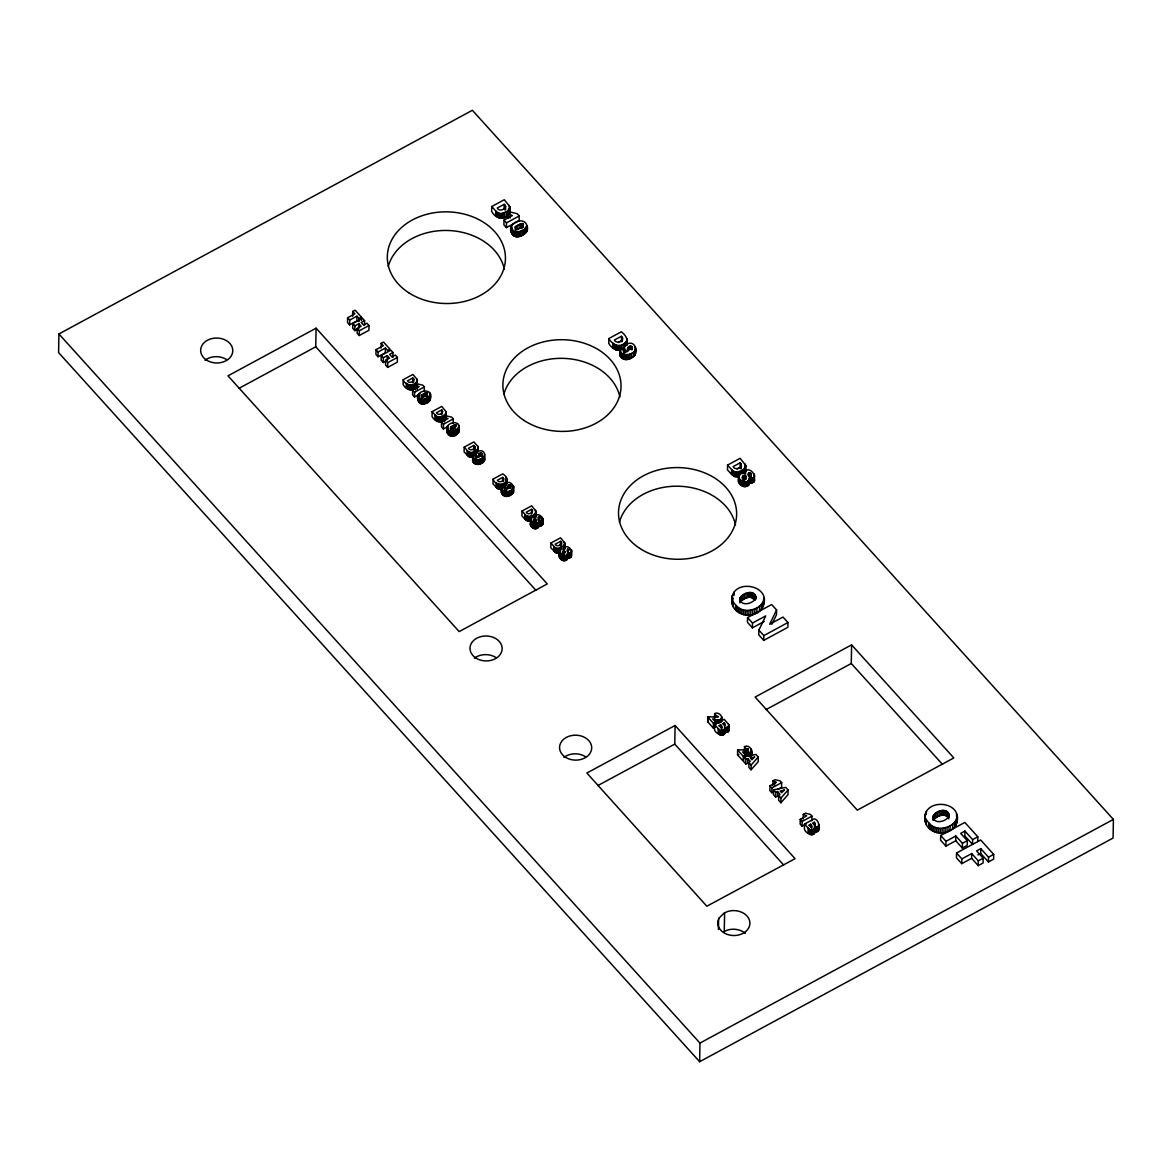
<?xml version="1.0" encoding="UTF-8"?>
<svg xmlns="http://www.w3.org/2000/svg" width="1172" height="1172" viewBox="0 0 1172 1172"><rect width="100%" height="100%" fill="white"/><g stroke="black" fill="none" stroke-linecap="round" stroke-linejoin="round"><path stroke-width="1.5" d="M58.922 333.961L58.6 352.596L699.64 1061.715L1113.078 838.039L1113.4 819.404L472.36 110.285L58.922 333.961L699.962 1043.095L699.64 1061.715M535.956 590.366L315.766 346.795L316.088 328.175L227.983 375.846L459.175 631.591L547.28 583.92L316.088 328.175M361.459 320.425L361.503 317.246L355.116 310.17L352.728 311.459L354.867 313.832L347.601 317.759L347.527 322.534L349.622 324.864L356.903 320.923L356.977 316.162L349.71 320.088L349.622 324.864M352.64 316.22L352.728 311.459M364.492 325.406L364.58 320.645L362.47 318.315L352.816 323.531L352.743 328.307L354.838 330.636L357.445 329.229M354.838 330.636L354.926 325.86L352.816 323.531M354.926 325.86L358.837 323.75L361.137 326.299L357.226 328.409L357.138 333.17L359.262 335.514L368.916 330.299L368.99 325.523L366.88 323.194L363.496 325.01L361.196 322.476L364.58 320.645M358.749 328.512L358.837 323.75M359.072 321.714L359.13 318.535L356.977 316.162M359.262 335.514L359.335 330.753L357.226 328.409M385.383 348.055L387.536 350.428L389.924 349.139L383.522 342.063L381.134 343.352L383.288 345.725L376.022 349.652L375.934 354.427L378.043 356.757L385.31 352.816L385.383 348.055L378.117 351.981L378.043 356.757M381.047 348.113L381.134 343.352M392.898 357.299L392.986 352.538L390.877 350.208L381.237 355.424L381.149 360.2L383.259 362.529L385.852 361.123M383.259 362.529L383.332 357.753L381.237 355.424M383.332 357.753L387.243 355.643L389.543 358.192L385.632 360.302L385.559 365.063L387.668 367.407L397.323 362.192L397.396 357.416L395.286 355.072L391.917 356.903L389.602 354.354L392.986 352.538M387.156 360.405L387.243 355.643M387.668 367.407L387.756 362.646L385.632 360.302M403.227 379.684L403.139 384.445C405.512 389.837 412.808 391.873 416.573 386.863L416.749 378.893L412.866 374.454L403.227 379.684C404.838 386.892 418.463 386.54 416.749 378.893M406.274 387.903L406.347 383.141M406.933 388.533L407.006 383.757M407.783 389.148L407.871 384.387M408.559 389.543L408.647 384.768M409.497 389.778L409.585 385.017M410.537 389.866L410.625 385.105M411.621 389.778L411.709 385.002M415.62 389.968L415.708 385.207L419.093 386.643L412.661 390.13L412.588 394.891L414.492 397.015L420.103 393.982M412.705 382.731L412.793 377.97L407.519 380.827C408.94 384.548 416.558 380.768 412.793 377.97M412.837 389.426L412.91 384.665M413.262 381.72L413.32 378.541M413.613 382.16L413.657 378.981M414.273 388.752L414.346 383.991M414.492 397.015L414.58 392.239L412.661 390.13M415.181 388.181L415.269 383.42M415.972 387.551L416.045 382.79M417.144 379.757L417.144 385.339L416.661 383.654M417.335 389.265L417.393 386.086M418.17 400.707C413.35 389.47 435.237 386.672 430.183 399.623C428.688 405.395 416.045 405.732 418.858 398.539L418.931 393.777M418.492 401.542L418.521 394.363M419.166 402.45L418.258 395.14M419.957 403.197L419.254 397.689M420.777 403.739L420.865 398.963L420.045 398.436M421.349 398.436L421.393 395.257C435.339 386.936 421.275 402.553 421.393 395.257M421.642 404.062L421.73 399.3L420.865 398.963M421.832 398.055L421.876 394.876M422.55 404.179L422.638 399.418L421.73 399.3M423.326 397.147L423.37 393.968M423.517 404.106L423.605 399.344L428.205 397.352L430.3 394.319M424.308 391.697L424.396 386.936L422.828 385.192L417.906 384.02L415.708 385.207M424.586 403.857L424.674 399.081M424.909 396.37L424.967 393.191M425.758 403.417L425.846 398.656M426.022 396.033L426.081 392.854M426.447 396.004L426.505 392.825M426.813 396.063L426.857 392.884M427.018 402.802L427.106 398.026M427.121 396.195L427.179 393.016M428.117 402.128L428.205 397.352M429.084 401.366L429.172 396.605M429.816 400.546L429.846 393.06M430.036 400.106L430.183 393.719M445.902 416.5L446.034 411.724L441.771 406.42L432.116 411.65L432.043 416.412C434.387 421.305 440.775 423.854 444.862 419.517M435.164 419.869L435.252 415.108L432.116 411.65M435.823 420.499L435.252 415.108M436.687 421.114L436.76 416.353L435.911 415.723M437.464 421.51L436.76 416.353M438.401 421.759L438.489 416.983L437.552 416.734M439.441 421.832L439.515 417.071L443.25 415.957L445.961 413.32M440.511 421.744L440.599 416.983M444.525 421.935L444.613 417.173L447.997 418.609L441.566 422.096L441.478 426.857L443.397 428.981L447.601 426.711M441.61 414.698L441.698 409.936L436.423 412.793C437.845 416.514 445.463 412.734 441.698 409.936M441.727 421.393L441.815 416.631M442.166 413.701L442.21 410.522M443.163 420.719L443.25 415.957M443.397 428.981L443.485 424.205L441.566 422.096M444.085 420.147L444.173 415.386M444.891 417.935L444.95 414.756M445.507 417.247L445.565 414.068M446.049 417.305L446.034 411.724M458.985 430.461C453.11 446.415 437.654 425.187 453.989 422.565C467.525 424.118 448.817 438.24 447.147 427.106M447.338 431.091L447.426 426.33M447.396 433.508L447.47 428.747M447.836 425.744L447.748 430.505L448.407 429.89M448.07 434.416L448.158 429.655M448.861 435.164L448.935 430.402M449.682 435.706L449.77 430.93M450.546 436.028L450.634 431.267M450.722 430.021L450.781 426.842C465.665 419.591 447.089 434.915 450.781 426.842M451.454 436.16L451.528 431.384M452.216 429.113L452.275 425.934M452.421 436.087L452.509 431.311M453.212 423.663L453.3 418.902L451.733 417.173L446.81 415.987L444.613 417.173M453.491 435.823L453.579 431.062M453.784 429.934L453.857 425.158M454.663 435.383L454.736 430.622M454.926 428L454.985 424.821M455.337 427.97L455.395 424.791M455.923 434.768L456.011 429.992M457.021 434.094L457.109 429.318M457.988 433.332L458.062 428.571M458.721 432.512L458.794 427.751M458.941 432.087L459.072 425.685M478.147 451.205L477.722 446.342L473.854 441.917L464.2 447.133L464.112 451.909L468.771 456.611L472.594 457.227M467.247 455.366L467.335 450.59L464.2 447.133M467.906 455.981L467.335 450.59M468.771 456.611L468.844 451.835L467.994 451.22M469.547 456.992L468.844 451.835M470.485 457.241L470.558 452.48L469.62 452.231M471.525 457.329L471.598 452.553L476.242 450.868L478.205 448.026M484.593 458.838C484.915 464.361 474.601 466.837 472.638 461.153L472.682 452.465M472.99 461.871L472.609 455.732L473.517 453.872C475.598 455.234 475.07 459.365 479.084 456.728C470.807 454.692 481.956 446.459 484.446 453.564C485.999 458.985 475.568 462.134 473.078 457.109M473.649 462.72L473.737 457.944M473.693 450.195L473.766 445.419L468.492 448.275C469.928 451.996 477.546 448.217 473.766 445.419M473.84 455.293L473.898 452.114M474.235 449.184L474.294 446.005M474.382 463.394L474.455 458.633M474.587 449.623L474.645 446.444M474.807 450.033L474.85 446.854M475.334 451.44L475.246 456.216L476.169 455.644M475.173 463.907L475.261 459.146M475.935 457.681L475.978 453.344M476.052 464.258L476.14 459.483M476.154 458.223L476.242 450.868M476.975 453.418L477.033 450.238M477.019 464.434L477.092 459.673M477.722 446.342L478.03 451.982L478.117 447.221M478.044 464.434L478.132 459.673M478.835 456.977L478.894 453.798L481.003 452.963L482.278 453.901L482.234 457.08M479.158 464.244L479.245 459.468M479.495 456.523L479.553 453.344M480.256 456.201L480.315 453.022M480.359 463.834L480.432 459.058M480.945 456.142L481.003 452.963M481.531 456.289L481.575 453.11M481.619 463.233L481.707 458.457M481.97 456.611L482.029 453.432M483.128 462.251L483.216 457.49M483.684 461.768L483.772 456.992M484.109 461.27L484.197 456.509M484.417 460.772L484.505 456.011M484.622 460.288L484.666 454.062M509.805 206.638L509.63 213.465L509.805 206.638L504.268 199.738L491.713 206.521L491.639 211.297C494.687 217.64 502.993 220.966 508.311 215.34M495.697 215.795L495.785 211.019L491.713 206.521M496.562 216.6L496.635 211.824L495.785 211.019M493.104 479.099C496.547 489.896 515.226 481.648 502.744 473.884L493.104 479.099L493.016 483.875L497.661 488.578L502.715 488.856M497.675 217.406L497.763 212.645L496.635 211.824M498.686 217.919L498.774 213.143L497.763 212.645M499.902 218.226L499.99 213.465L498.774 213.143M496.152 487.332L496.225 482.556M501.25 218.344L501.338 213.582L507.373 211.385L509.923 207.678M496.811 487.948L496.884 483.186M497.661 488.578L497.748 483.802M502.656 218.226L502.744 213.451M498.437 488.958L498.525 484.197M507.945 213.7L512.354 215.575L503.989 220.102L503.916 224.878L506.407 227.632L519.167 220.717L519.24 215.956L517.204 213.7L510.802 212.161L507.945 213.7L507.857 218.475M504.077 209.07L504.165 204.294L497.309 208.015C499.155 212.85 509.058 207.942 504.165 204.294M499.375 489.207L499.462 484.446M504.238 217.772L504.312 212.996M504.751 209.817L504.839 205.056M505.235 208.806L505.293 205.627M500.415 489.295L500.503 484.534M505.63 209.847L505.572 206.169M512.457 489.207C515.387 491.742 511.944 495.141 509.249 495.8C502.48 499.067 498.774 489.779 501.587 484.432M506.099 216.893L506.187 212.117M501.528 493.119L502.422 485.838L504.634 487.742L504.575 490.922M501.894 493.837L501.924 486.453M506.407 227.632L506.48 222.856L503.989 220.102M502.612 480.564L502.671 477.385L497.397 480.242C498.818 483.963 506.436 480.183 502.671 477.385M507.3 216.161L507.373 211.385M502.554 494.687L501.616 487.069M502.744 487.259L502.788 484.08M503.14 481.15L503.198 477.971M503.271 495.36L502.627 489.911M503.491 481.589L503.535 478.41M508.34 213.744L508.399 210.564M504.077 495.873L503.359 490.599M504.224 483.406L504.15 488.182L505.85 486.981M509.102 214.432L509.19 209.671M509.249 208.675L509.307 205.496M504.824 488.49C507.242 472.067 523.181 494.731 504.165 491.112M504.956 496.225L505.044 491.464M505.059 490.189L505.147 482.849M505.44 490.702L505.44 484.226M510.084 218.036L510.128 214.857M505.821 480.52L505.879 477.341M505.879 485.398L505.938 482.219M505.908 496.401L505.996 491.639M505.938 491.156L504.868 485.311M506.48 484.695L506.538 481.516M511.168 232.422C507.08 223.105 524.045 215.604 526.917 225.551C531.487 235.806 510.377 242.062 511.519 230.371M506.89 483.963L507.022 479.187M506.949 496.401L507.037 491.639M511.593 233.521L511.607 225.61M512.472 234.708L512.56 229.932L511.256 226.636M508.062 496.21L508.15 491.434M508.384 488.49L508.443 485.311C515.592 484.417 505.117 490.57 508.443 485.311M509.161 488.182L509.205 485.003M513.497 235.675L513.585 230.899L512.56 229.932M509.249 495.8L509.337 491.039M509.849 488.109L509.893 484.93M514.567 236.363L514.655 231.602L513.585 230.899M510.421 488.255L510.479 485.076M510.523 495.199L510.596 490.423M515.284 229.946L515.343 226.767C533.465 215.956 515.197 236.246 515.343 226.767M510.875 488.578L510.919 485.413M515.695 236.788L515.783 232.027L514.655 231.602M515.9 231.045L515.973 226.284M512.032 494.232L512.12 489.457M516.867 236.949L516.955 232.188L515.783 232.027M512.589 493.734L512.677 488.973M513.014 493.236L513.336 485.53M513.321 492.738L513.57 486.043M517.834 229.873L517.921 225.097M513.512 492.255L513.688 486.527M518.127 236.861L518.214 232.085L524.192 229.507L526.917 225.551M519.518 236.524L519.606 231.763M519.928 227.28L519.987 224.101M521.042 235.953L521.13 231.192M521.35 228.408L521.437 223.647M521.892 228.379L521.98 223.618M522.39 226.87L522.448 223.691M522.683 235.147L522.771 230.386M522.8 227.046L522.859 223.867M523.137 227.324L523.195 224.145M524.118 234.268L524.192 229.507M525.364 233.287L525.452 228.525M526.316 232.232L526.404 227.456M535.75 517.511L535.912 511.153L531.649 505.835L521.994 511.065L521.906 515.827L525.041 519.284L528.264 521.174L531.605 520.808M525.041 519.284L525.115 514.523L521.994 511.065M525.701 519.914L525.115 514.523M526.55 520.544L526.638 515.768L525.788 515.153M527.327 520.925L526.638 515.768M528.264 521.174L528.352 516.398L527.415 516.149M529.305 521.262L529.392 516.486L533.128 515.372L535.824 512.735M538.724 521.027C536.439 530.477 524.294 514.947 535.384 517.335C537.289 509.278 548.276 522.58 538.724 521.027C542.284 528.894 532.659 531.517 530.345 524.836L530.477 516.398M530.564 521.701L530.623 518.522M530.769 525.759L530.857 520.983M531.062 522.653L531.15 517.878M531.473 514.127L531.561 509.351L526.287 512.208C527.722 515.929 535.34 512.149 531.561 509.351M531.634 526.858L531.722 522.097M531.634 519.225L531.692 516.046M532.029 513.116L532.088 509.937M532.235 527.459L532.322 522.697M532.879 527.971L532.967 523.21M533.553 528.382L533.641 523.606M533.817 522.566L533.875 519.386C540.424 518.654 531.268 524.294 533.875 519.386M533.978 517.98L534.036 514.801M534.242 528.645L534.315 523.869M534.491 522.316L534.549 519.137M534.769 517.35L534.828 514.171M534.959 528.762L535.047 524.001M535.15 522.273L535.208 519.093M535.384 516.662L535.516 510.274M535.78 528.748L535.868 523.987M535.736 522.434L535.794 519.255M535.912 516.72L535.912 511.153M536.161 522.741L536.219 519.562M536.615 528.601L536.688 523.825M537.377 528.279L537.45 523.518M538.08 520.427C540.893 508.619 539.867 526.492 538.138 517.248M538.021 527.825L538.109 523.049M538.475 527.239L538.549 522.478M538.578 520.251L538.637 517.072M539.091 520.236L539.149 517.057M542.826 519.167L542.636 524.455L540.849 525.92L539.398 525.979L539.486 521.203M539.56 520.397L539.618 517.218M540.072 526.023L540.145 521.262M540.849 525.92L540.937 521.159M541.552 525.657L541.625 520.895M542.035 525.32L542.138 517.262M542.402 524.924L542.548 517.936M542.636 524.455L542.783 518.581M564.816 548.686L564.816 543.119L560.538 537.816L550.899 543.032L550.811 547.793L555.455 552.51L559.293 553.125M553.931 551.265L554.019 546.489L550.899 543.032M554.59 551.88L554.019 546.489M555.455 552.51L555.543 547.734L554.678 547.119M556.231 552.891L555.543 547.734M557.169 553.14L557.257 548.364L556.319 548.13M558.209 553.228L558.297 548.452L562.941 546.767L564.889 543.925M567.614 552.994C565.343 562.443 553.184 546.928 564.289 549.302C566.193 541.244 577.181 554.546 567.614 552.994C571.189 560.861 561.564 563.483 559.249 556.803L559.366 548.364M559.527 550.503L559.249 556.803M559.674 557.726L559.747 552.95M560.377 546.093L560.465 541.317L555.191 544.174C556.612 547.895 564.23 544.116 560.465 541.317M560.524 551.192L560.582 548.013M560.538 558.824L560.612 554.063M560.934 545.083L560.992 541.904M561.139 559.425L561.212 554.664M561.271 545.522L561.329 542.343M561.578 546.328L561.549 542.753M561.784 559.938L561.871 555.176M562.457 560.348L562.531 555.587M562.721 554.532L562.78 551.353C569.314 550.62 560.172 556.26 562.78 551.353M563.131 560.612L563.219 555.85M563.395 554.283L563.439 551.104M563.673 549.316L563.717 546.137M563.864 560.729L563.952 555.968M564.054 554.253L564.113 551.074M564.274 548.628L564.421 542.24M564.626 554.4L564.684 551.221M564.64 549.478L564.816 543.119M564.684 560.729L564.772 555.953M565.505 560.568L565.593 555.792M566.266 560.245L566.354 555.484M566.926 559.791L566.999 555.015M567.365 559.205L567.453 554.444M567.468 552.217C572.405 543.925 565.314 556.246 567.526 549.038M567.981 552.202L568.039 549.023M571.365 554.678L570.94 557.286L568.303 557.945L568.391 553.169M568.962 557.989L569.05 553.228M569.753 557.901L569.826 553.125M570.442 557.623L570.53 552.862M570.94 557.286L571.028 552.525M571.306 556.89L571.453 549.917M571.54 556.422L571.687 550.547M608.825 338.547L608.751 343.323C611.711 348.919 618.919 352.992 624.412 348.187L624.486 343.411C630.053 340.232 624.559 334.284 621.38 331.764L608.825 338.547C611.799 344.143 619.006 348.231 624.486 343.411M612.81 347.82L612.897 343.044M613.674 348.626L613.762 343.85M614.787 349.432L614.875 344.671M615.798 349.945L615.886 345.169M617.014 350.267L617.102 345.491M618.362 350.369L618.45 345.608M635.136 346.897C638.095 356.508 615.71 357.504 620.94 347.308L623.826 349.783C621.438 352.376 627.049 352.625 628.163 351.014C617.424 348.377 631.913 337.668 635.136 346.897C640.102 356.332 624.412 364.961 619.812 355.35L619.856 345.476M620.281 356.288L620.296 348.099M621.878 341.843L621.277 336.32L614.421 340.041C616.267 344.876 626.17 339.968 621.277 336.32M621.131 357.372L621.219 352.611M621.38 348.201L621.438 345.022M621.907 340.261L621.951 337.082M622.347 340.832L622.405 337.653M622.083 358.251L622.171 353.49M623.123 358.925L623.211 354.164M623.211 348.919L623.299 344.143M623.768 352.962L623.826 349.783M624.061 352.889L624.134 346.634M624.266 359.379L624.354 354.618M624.398 352.01L624.456 348.831M624.896 352.669L624.94 349.505M625.452 345.769L625.511 342.59M625.511 359.614L625.599 354.852M626.244 344.876L626.302 341.697M626.917 338.664L626.742 345.506L627.035 339.704M626.859 359.614L626.947 354.852M627.884 350.399L628.778 346.619L630.668 346.136L632.338 347.351L631.898 348.699L629.188 349.754L627.46 348.509L627.928 347.22M628.309 359.35L628.382 354.589M628.719 349.798L628.778 346.619M629.716 349.388L629.774 346.209M629.847 358.822L629.935 354.061M630.609 349.3L630.668 346.136M631.371 349.505L631.43 346.326M631.503 358.046L631.576 353.27M631.942 349.93L632.001 346.751M633.466 356.786L633.554 352.01M634.184 356.142L634.272 351.38M634.741 355.497L634.814 350.736M635.136 354.852L635.224 350.091M635.4 354.222L635.444 347.571M783.702 865.083L674.764 744.103L675.087 725.483L586.864 773.037L706.833 906.234L795.056 858.68L675.087 725.483M715.565 726.918L713.382 728.105L707.698 721.82L707.785 717.044C710.481 716.253 723.593 718.26 716.326 715.77L714.656 713.558C718.919 711.419 723.27 716.619 721.747 720.78M708.445 716.81L707.698 721.82M713.382 728.105L713.455 723.329L707.785 717.044M714.568 718.333L714.656 713.558M728.911 730.522L728.867 724.765L724.237 719.344L714.583 724.574L714.495 729.336C714.583 733.452 725.365 738.536 724.501 731.943L728.178 731.738L728.515 729.013M715.228 722.67L715.272 719.491L712.693 718.875L715.653 722.142L715.594 725.322M716.956 723.065L717.015 719.886L715.272 719.491M718.128 733.364L718.216 728.588L714.583 724.574M718.319 723.183L718.363 720.004L720.414 719.491L721.806 717.601M719.212 734.331L719.286 729.57L718.216 728.588M719.403 723.036L719.462 719.857M719.798 734.785L719.286 729.57M720.355 722.67L720.414 719.491M720.326 735.049L719.886 730.01M720.677 727.915L720.736 724.736L718.773 725.805L721.849 727.534L720.736 724.736M721.073 722.157L721.132 718.978M721.117 735.24L721.205 730.478L720.399 730.273M721.718 716.825L721.63 721.6L721.205 720.721M721.747 729.101L721.806 725.922M718.421 929.425L718.612 919.258M721.937 735.284L722.025 730.508L724.633 729.189L724.589 727.182L727.812 727.27L728.999 725.263M722.772 735.137L722.846 730.376M745.568 474.235L745.656 465.211L740.103 458.311L727.563 465.094L727.475 469.869L731.548 474.367L734.522 476.491L738.507 476.799C739.371 481.853 749.084 484.461 749.304 478.044C761.727 480.066 747.443 462.779 744.967 473.254L740.44 473.268L738.521 476.799M723.534 734.815L723.622 730.053M724.296 734.273L724.384 729.497M724.34 725.937L724.399 722.758L722.567 723.754L725.292 725.219L724.399 722.758M724.545 733.95L724.56 728.764M724.721 733.613L724.882 728.076M725.204 732.266L725.292 727.504M725.878 732.412L725.966 727.651M726.362 732.427L726.45 727.651M726.83 732.354L726.918 727.592M731.548 474.367L731.621 469.591L727.563 465.094M724.267 931.476L724.604 912.856M727.724 732.031L727.812 727.27M732.397 475.173L732.485 470.397L731.621 469.591M728.178 731.738L728.266 726.962M728.53 731.387L728.588 724.252M728.779 730.976L728.867 724.765M733.511 475.978L733.599 471.217L732.485 470.397M731.899 602.452C728.896 576.141 776.582 584.667 761.434 609.103C752.966 621.277 727.607 613.703 733.115 598.233M732.061 603.844L732.119 596.284M732.5 605.265L732.148 599.082M732.427 599.639L732.515 594.878M734.522 476.491L734.61 471.715L733.599 471.217M733.218 606.744L732.588 600.504M735.752 476.814L735.826 472.038L734.61 471.715M734.126 595.273L734.185 592.094M737.1 476.916L737.173 472.155L743.224 469.957L745.773 466.251M735.533 609.836L735.62 605.06L733.306 601.968M749.304 478.044C753.171 487.742 740.821 489.398 738.433 481.575L738.58 472.023M738.785 474.807L738.433 481.575M738.99 482.761L739.078 478M736.983 611.286L737.071 606.51L735.62 605.06M740.689 463.629L740.601 468.39L740.001 462.867L733.145 466.588C735.005 471.422 744.909 466.515 740.001 462.867M740.103 474.748L740.162 471.569M740.118 484.197L740.206 479.436M738.507 612.502L738.594 607.741L737.071 606.51M740.894 484.974L740.982 480.212M741.056 468.961L741.129 464.2M741.744 485.648L741.817 480.886M741.964 473.869L742.023 470.69M739.957 601.28L740.001 598.101C742.609 592.197 755.911 589.311 755.764 598.13C753.186 604.107 739.781 606.993 740.001 598.101M737.628 750.065L743.312 756.35L743.224 761.126L737.554 754.841L737.628 750.065C740.323 749.26 753.449 751.281 746.183 748.791L744.498 746.579C750.109 744.117 753.391 751.648 751.369 756.116L750.9 756.76L751.135 748.981M740.103 613.498L740.191 608.722L738.594 607.741M739.928 602.862L740.514 597.134M742.623 486.175L742.696 481.414M742.931 480.681L743.004 475.92L744.733 475.539L746.359 476.711L746.007 477.971L743.634 478.821L741.993 477.678L743.004 475.92M743.165 473.136L743.224 469.957M740.426 601.91L741.393 596.167M743.502 486.527L743.59 481.751M743.795 480.359L743.883 475.583M741.773 614.245L741.861 609.484L740.191 608.722M744.235 469.137L744.161 473.913L745.685 471.027L745.055 468.844M741.319 600.928L742.579 599.947L742.652 595.186M744.454 486.688L744.528 481.912M744.66 480.315L744.733 475.539M744.952 473.019L745.143 464.068M745.436 478.923L745.495 475.744M745.465 472.038L745.656 465.211M745.509 486.673L745.597 481.897M743.488 614.787L743.575 610.026L741.861 609.484M745.993 479.333L746.051 476.154M742.579 599.947L744.22 598.965L744.293 594.204M746.593 486.453L746.667 481.692M745.26 615.124L745.333 610.363L743.575 610.026M747.575 486.058L747.663 481.282M744.22 598.965L745.993 598.101L746.066 593.34M743.737 756.834L743.663 761.595L745.802 763.983L747.736 763.485L747.824 758.709L745.89 759.207L743.737 756.834L755.955 754.446L758.255 756.98L758.167 761.756L751.076 769.799L748.879 767.367L748.952 762.591L750.212 761.361L747.824 758.709M748.425 485.442L748.498 480.681M748.483 476.315L748.542 473.136C755.383 472.712 746.11 478.41 748.542 473.136M748.996 484.695L749.084 479.934M749.128 476.081L749.186 472.902M744.425 751.355L744.498 746.579M747.047 615.256L747.135 610.495C754.167 610.216 763.587 606.202 763.822 598.16M745.993 598.101L747.619 597.53L747.707 592.754M749.802 476.066L749.86 472.887M745.04 757.273L745.128 752.512L742.535 751.897L745.495 755.164L745.436 758.343M771.879 624.266L776.494 614.729L776.582 609.967L771.674 604.518L747.546 617.571L747.458 622.347L752.409 627.826L764.188 621.453M754.592 474.865L753.64 482.205L750.212 483.054L750.3 478.279M750.417 476.272L750.476 473.092M745.802 763.983L745.89 759.207M746.125 751.97L746.183 748.791M750.93 476.667L750.988 473.488M748.893 615.183L748.967 610.422M747.619 597.53L749.113 597.207L749.201 592.446M751.076 483.113L751.164 478.352M751.223 477.165L751.281 473.986M746.798 756.087L746.857 752.907L745.128 752.512M746.93 751.721L746.989 748.542M752.102 482.981L752.19 478.22M747.575 751.706L747.633 748.527M755.383 595.303L755.31 600.064L750.461 597.178L750.549 592.402M748.161 756.204L748.219 753.025L751.442 751.355M748.088 751.853L748.132 748.674M750.783 614.89L750.856 610.114M753.01 482.644L753.083 477.868M751.677 597.368L751.765 592.607M753.64 482.205L753.728 477.429M749.26 756.057L749.318 752.878M754.123 481.677L754.285 474.045M754.431 481.077L754.519 476.315M752.776 597.764L752.864 593.003M750.183 757.273L750.27 752.512M752.409 627.826L752.497 623.05L747.546 617.571M752.732 614.348L752.82 609.587M753.757 598.35L753.845 593.589M751.076 769.799L751.164 765.038L758.255 756.98M751.56 749.846L751.574 755.383L751.062 753.743M754.622 599.141L754.695 594.365M754.753 613.571L754.827 608.795M755.735 599.405L755.793 596.226M756.834 612.546L756.922 607.77M752.497 623.05L765.741 615.886L758.87 630.111L758.782 634.872L763.748 640.366L787.877 627.313L787.965 622.537L782.999 617.058L769.652 624.28L776.582 609.967M759.441 610.89L759.529 606.129M761.434 609.103L761.522 604.342M762.826 607.169L762.899 602.408M763.748 640.366L763.836 635.605L758.87 630.111M772.905 785.665L772.993 780.904L776.377 782.339L769.945 785.826L769.858 790.587L771.777 792.712L774.589 791.188M771.777 792.712L771.865 787.936L769.945 785.826M773.549 789.796L773.461 794.572L775.615 796.945L777.534 796.447L777.622 791.686L775.688 792.184L773.549 789.796L785.753 787.408L788.053 789.957L787.965 794.719L780.874 802.776L778.677 800.329L778.765 795.568L780.01 794.323L777.622 791.686M774.619 784.962L774.677 781.783M775.615 796.945L775.688 792.184M780.874 802.776L780.962 798L788.053 789.957M772.993 780.904L775.19 779.702L780.113 780.889L781.68 782.632L781.592 787.394L777.388 789.664M803.186 819.169L803.274 814.394L806.658 815.844L800.227 819.316L800.154 824.092L802.058 826.201L806.263 823.931M802.058 826.201L802.146 821.44L800.227 819.316M814.481 833.438L814.525 826.67C820.81 829.19 819.287 819.77 814.159 818.832L804.519 824.062L804.432 828.824C804.519 832.94 815.302 838.024 814.437 831.431L817.66 831.519L818.715 829.014M808.065 832.853L808.153 828.077L804.519 824.062M809.149 833.819L809.222 829.058L808.153 828.077M809.735 834.274L809.222 829.058M810.262 834.537L809.823 829.498M810.614 827.403L810.672 824.224L808.709 825.293L811.786 827.022L810.672 824.224M811.053 834.728L811.141 829.966L810.335 829.761M811.683 828.589L811.742 825.41M811.874 820.898L811.962 816.122L810.394 814.394L805.472 813.207L803.274 814.394M811.874 834.772L811.962 829.996L814.569 828.677L814.525 826.67M812.694 834.625L812.782 829.864M813.471 834.303L813.558 829.542M814.232 833.761L814.32 828.985M814.276 825.425L814.335 822.246L812.504 823.227L815.229 824.707L814.335 822.246M814.657 833.102L814.818 827.564M815.141 831.754L815.229 826.993M815.214 826.45L815.258 823.271M815.815 831.9L815.902 827.124M816.298 831.915L816.386 827.139M816.767 831.842L816.855 827.08M817.66 831.519L817.748 826.758M818.115 831.226L818.203 826.45M818.466 830.875L818.803 824.253M818.715 830.465L818.935 824.751M942.537 764.437L851.282 663.499L851.605 644.864L755.105 697.076L857.303 810.145L953.818 757.932L851.605 644.864M925.06 820.371C921.529 797.561 963.589 799.758 956.748 823.022C951.62 837.848 925.118 835.695 925.191 818.964M925.221 821.777L925.265 814.203M925.66 823.198L925.148 815.609M926.305 814.569L926.349 811.39M926.378 824.663L925.734 818.422M928.693 827.754L928.766 822.978L926.466 819.887M930.143 829.205L930.231 824.429L928.766 822.978M931.667 830.421L931.755 825.659L930.231 824.429M932.927 820.151C930.378 811.258 948.939 805.691 948.91 816.049C946.346 822.026 932.927 824.912 933.161 816.02M933.264 831.417L933.352 826.641L931.755 825.659M933.674 815.053L933.586 819.829C937.073 815.595 946.082 812.328 948.866 818.92M934.48 818.847L934.553 814.086M934.934 832.179L935.007 827.403L933.352 826.641M935.739 817.88L935.813 813.104M936.648 832.721L936.736 827.945L935.007 827.403M937.366 816.884L937.453 812.123M938.406 833.058L938.494 828.282L936.736 827.945M939.138 816.034L939.226 811.258M940.208 833.175L940.296 828.414C947.328 828.15 956.748 824.121 956.967 816.078M940.779 815.448L940.867 810.672M977.741 841.599L977.829 836.823L964.82 822.436L940.691 835.49L940.603 840.251L945.892 846.096L955.751 840.764L955.825 836.002L945.98 841.335L945.892 846.096M942.273 815.141L942.347 810.365M942.054 833.102L942.127 828.34M943.621 815.097L943.709 810.335M943.929 832.809L944.017 828.047M944.837 815.302L944.925 810.526M945.936 815.697L946.024 810.921M945.892 832.267L945.965 827.505M946.917 816.283L947.005 811.507M947.767 817.06L947.855 812.299M947.914 831.49L947.987 826.729M948.456 817.983L948.544 813.222M948.895 817.338L948.954 814.159M949.994 830.465L950.067 825.703M952.602 828.824L952.675 824.048M954.594 827.022L954.682 822.261M955.971 825.103L956.059 820.327M956.469 813.851L956.894 820.854M956.748 823.022L956.835 818.246M971.617 858.329L978.224 865.625L983.088 862.988L983.176 858.226L976.569 850.916L980.788 848.645L980.7 853.406L988.436 861.962L993.622 859.149L993.695 854.388L980.686 839.987L956.557 853.04L956.469 857.816L961.758 863.661L971.617 858.329L971.705 853.553L961.846 858.886L961.758 863.661M964.922 831.08L964.834 835.856L972.555 844.397L972.643 839.635L964.922 831.08L960.703 833.365L967.31 840.661L967.222 845.437L962.344 848.074L962.432 843.298L955.825 836.002M978.224 865.625L978.298 860.863L971.705 853.553M988.436 861.962L988.509 857.186L980.788 848.645M482.278 453.901C482.571 456.333 477.297 456.26 478.894 453.798M430.183 399.623L429.772 397.835M763.587 605.104L763.734 602.921M623.958 352.157L624.046 351.395M501.426 492.474L502.334 490.614M526.609 231.66L526.668 229.551M530.535 523.298L530.345 524.836M472.931 459.248L472.638 461.153M620.867 352.083L619.812 355.35M504.634 487.742L504.868 489.413L507.974 488.695L505.996 487.977M506.48 222.856L519.24 215.956M359.13 318.535L361.503 317.246M238.898 388.386L315.766 346.795M359.335 330.753L368.99 325.523M387.756 362.646L397.396 357.416M414.58 392.239L424.396 386.936M443.485 424.205L453.3 418.902M618.45 342.576L621.189 341.096M737.173 469.122L739.913 467.643M763.836 635.605L787.965 622.537M713.455 723.329L715.653 722.142M766.034 709.617L851.282 663.499M743.312 756.35L745.495 755.164M771.865 787.936L781.68 782.632M802.146 821.44L811.962 816.122M962.432 843.298L967.31 840.661M972.643 839.635L977.829 836.823M977.902 854.93L980.7 853.406M978.298 860.863L983.176 858.226M988.509 857.186L993.695 854.388M699.962 1043.095L1113.4 819.404M597.764 785.606L674.764 744.103M723.695 931.74L727.329 930.129A16.071 12.467 1 0 1 745.333 933.322M737.554 754.841L738.902 754.431M516.955 232.188L518.214 232.085M422.638 399.418L423.605 399.344M749.113 597.207L750.461 597.178M721.205 730.478L722.025 730.508M811.141 829.966L811.962 829.996M745.333 610.363L747.135 610.495M938.494 828.282L940.296 828.414M499.99 213.465L501.338 213.582M438.489 416.983L439.515 417.071M735.826 472.038L737.173 472.155M470.558 452.48L471.598 452.553M528.352 516.398L529.392 516.486M557.257 548.364L558.297 548.452M717.015 719.886L718.363 720.004M746.857 752.907L748.219 753.025M750.212 483.054L749.216 482.805L749.289 483.816M539.398 525.979L538.681 526.565M568.303 557.945L567.585 558.531M955.751 840.764L962.344 848.074M940.691 835.49L945.98 841.335M956.557 853.04L961.846 858.886M347.601 317.759L349.71 320.088M376.022 349.652L378.117 351.981M748.952 762.591L751.164 765.038M778.765 795.568L780.962 798M534.681 514.068L535.824 515.914M542.065 522.023L542.753 523.928M626.331 342.297L626.947 344.48M509.219 210.271L509.835 212.454M564.333 547.016L564.728 547.881M754.211 478.806L754.563 480.388M447.059 431.882L447.074 432.673M204.983 360.273A16.071 12.467 1 0 1 226.679 359.614M474.338 658.225A16.071 12.467 1 0 1 496.02 657.58M563.922 757.405A16.071 12.467 1 0 1 585.619 756.79M619.446 522.199A59.069 45.84 1 0 1 678.485 486.219A59.069 45.84 1 0 1 735.503 524.895M388.254 266.44A59.069 45.84 1 0 1 447.294 230.474A59.069 45.84 1 0 1 504.312 269.15M503.843 394.319A59.069 45.84 1 0 1 562.897 358.354A59.069 45.84 1 0 1 619.9 397.015M718.963 918.203L717.894 921.339A16.071 12.467 1 0 0 734.551 935.52A16.071 12.467 1 0 0 749.509 920.445A16.071 12.467 1 0 0 727.651 911.508L724.018 913.105L718.963 918.203M754.578 757.039L751.853 759.749L750.358 758.094L754.578 757.039M784.376 790.001L781.665 792.712L780.171 791.056L784.376 790.001M565.329 757.156A16.071 12.467 1 0 0 591.464 749.904A16.071 12.467 1 0 0 570.105 735.913A16.071 12.467 1 0 0 565.329 757.156M475.788 657.975A16.071 12.467 1 0 0 501.909 650.694A16.071 12.467 1 0 0 480.52 636.718A16.071 12.467 1 0 0 475.788 657.975M206.448 360.024A16.071 12.467 1 0 0 232.554 352.728A16.071 12.467 1 0 0 211.165 338.767A16.071 12.467 1 0 0 206.448 360.024M408.589 292.648A59.069 45.84 1 0 0 504.59 265.868A59.069 45.84 1 0 0 425.963 214.52A59.069 45.84 1 0 0 408.589 292.648M639.78 548.393A59.069 45.84 1 0 0 735.782 521.613A59.069 45.84 1 0 0 657.155 470.265A59.069 45.84 1 0 0 639.78 548.393M524.177 420.528A59.069 45.84 1 0 0 620.178 393.733A59.069 45.84 1 0 0 541.552 342.385A59.069 45.84 1 0 0 524.177 420.528"/></g></svg>
